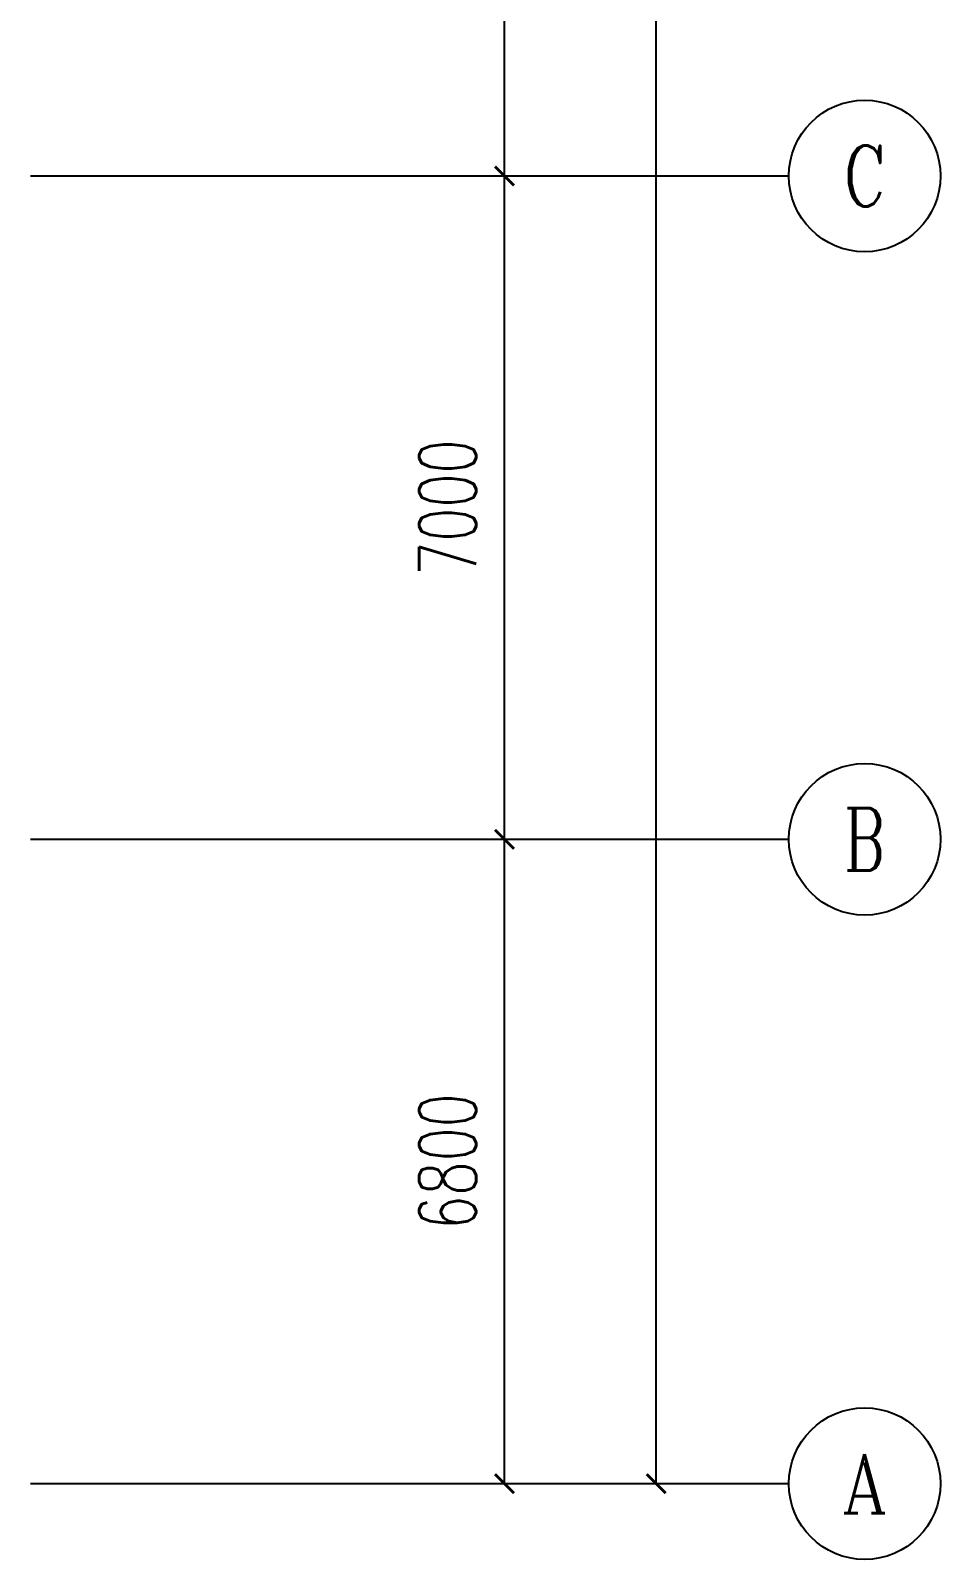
# Model space of a CAD drawing. Extents: x -417156 to 1571408, y 205758 to 1045562.
# Drawn here: x 1542832 to 1552432, y 772670 to 788804 of the extents above; entities that cross this region are included whole.
import ezdxf
from ezdxf.enums import TextEntityAlignment as Align

# ---------------------------------------------------------------- set-up
doc = ezdxf.new("R2010")
doc.units = 0
doc.header["$LTSCALE"] = 1000
doc.header["$MEASUREMENT"] = 0
doc.layers.get('0').update_dxf_attribs({"linetype": 'CONTINUOUS'})
doc.layers.get('DEFPOINTS').update_dxf_attribs({"linetype": 'CONTINUOUS'})
doc.layers.add('AXIS', color=3, linetype='CONTINUOUS')
doc.layers.add('AXIS_TEXT', color=7, linetype='CONTINUOUS')
doc.styles.add('_TCH_AXIS', font='COMPLEX', dxfattribs={"bigfont": 'GBCBIG'})
doc.styles.add('COMPLEX', font='COMPLEX')
doc.styles.add('DIM_FONT', font='SIMPLEX', dxfattribs={"width": 0.7, "bigfont": 'GBCBIG'})
doc.dimstyles.new('DIMN200', dxfattribs={"dimscale": 2, "dimtxt": 300, "dimasz": 100, "dimexe": 250, "dimexo": 300, "dimgap": 150, "dimtad": 1, "dimdec": 0, "dimzin": 0, "dimtxsty": 'DIM_FONT', "dimblk": 'ARCHTICK', "dimcen": 0.09, "dimclrt": 7, "dimazin": 3, "dimtfac": 1, "dimtdec": 0, "dimtix": 1, "dimtmove": 0, "dimatfit": 3, "dimtolj": 1, "dimtzin": 0})

# ---------------------------------------------------------------- blocks, each defined once
blk = doc.blocks.new('_AXISO')
blk.add_circle((0, 0), 0.5)
at = {"layer": 'AXIS_TEXT', "style": 'COMPLEX', "width": 1.041667}
blk.add_attdef('A', text='', height=0.56, dxfattribs=at).set_placement((-0.25, -0.28), (0.25, -0.28), align=Align.FIT)
blk = doc.blocks.new('_ARCHTICK')
at = {"color": 0, "linetype": 'BYBLOCK', "const_width": 0.15}
blk.add_lwpolyline([(-0.5, -0.5), (0.5, 0.5)], dxfattribs=at)
blk = doc.blocks.new('*D138')
at = {"layer": 'AXIS', "color": 0}
for p, q in [((355905, -202892), (362405, -202892)), ((361905, -272492), (361905, -202892)), ((355905, -272492), (362405, -272492))]:
    blk.add_line(p, q, dxfattribs=at)
at = {"layer": 'DEFPOINTS', "color": 0}
for p in [(355305, -202892), (361905, -202892), (355305, -272492)]:
    blk.add_point(p, dxfattribs=at)
at = {"layer": 'AXIS', "color": 0, "xscale": 200, "yscale": 200, "zscale": 200}
for p, rotation in [((361905, -202892), 90), ((361905, -272492), 270)]:
    blk.add_blockref('_ARCHTICK', p, dxfattribs=dict(at, rotation=rotation))
at = {"layer": 'AXIS', "color": 7, "insert": (361305, -237692), "char_height": 600, "attachment_point": 5, "rotation": 90, "style": 'DIM_FONT'}
blk.add_mtext('\\A1;69600', dxfattribs=at)
blk = doc.blocks.new('*D139')
at = {"layer": 'AXIS', "color": 0}
for p, q in [((355905, -265692), (360805, -265692)), ((360305, -272492), (360305, -265692)), ((355905, -272492), (360805, -272492))]:
    blk.add_line(p, q, dxfattribs=at)
at = {"layer": 'DEFPOINTS', "color": 0}
for p in [(355305, -265692), (360305, -265692), (355305, -272492)]:
    blk.add_point(p, dxfattribs=at)
at = {"layer": 'AXIS', "color": 0, "xscale": 200, "yscale": 200, "zscale": 200}
for p, rotation in [((360305, -265692), 90), ((360305, -272492), 270)]:
    blk.add_blockref('_ARCHTICK', p, dxfattribs=dict(at, rotation=rotation))
at = {"layer": 'AXIS', "color": 7, "insert": (359705, -269092), "char_height": 600, "attachment_point": 5, "rotation": 90, "style": 'DIM_FONT'}
blk.add_mtext('\\A1;6800', dxfattribs=at)
blk = doc.blocks.new('*D140')
at = {"layer": 'AXIS', "color": 0}
for p, q in [((355905, -258692), (360805, -258692)), ((360305, -265692), (360305, -258692)), ((355905, -265692), (360805, -265692))]:
    blk.add_line(p, q, dxfattribs=at)
at = {"layer": 'DEFPOINTS', "color": 0}
for p in [(355305, -258692), (360305, -258692), (355305, -265692)]:
    blk.add_point(p, dxfattribs=at)
at = {"layer": 'AXIS', "color": 0, "xscale": 200, "yscale": 200, "zscale": 200}
for p, rotation in [((360305, -258692), 90), ((360305, -265692), 270)]:
    blk.add_blockref('_ARCHTICK', p, dxfattribs=dict(at, rotation=rotation))
at = {"layer": 'AXIS', "color": 7, "insert": (359705, -262192), "char_height": 600, "attachment_point": 5, "rotation": 90, "style": 'DIM_FONT'}
blk.add_mtext('\\A1;7000', dxfattribs=at)
blk = doc.blocks.new('*D141')
at = {"layer": 'AXIS', "color": 0}
for p, q in [((355905, -251692), (360805, -251692)), ((360305, -258692), (360305, -251692)), ((355905, -258692), (360805, -258692))]:
    blk.add_line(p, q, dxfattribs=at)
at = {"layer": 'DEFPOINTS', "color": 0}
for p in [(355305, -251692), (360305, -251692), (355305, -258692)]:
    blk.add_point(p, dxfattribs=at)
at = {"layer": 'AXIS', "color": 0, "xscale": 200, "yscale": 200, "zscale": 200}
for p, rotation in [((360305, -251692), 90), ((360305, -258692), 270)]:
    blk.add_blockref('_ARCHTICK', p, dxfattribs=dict(at, rotation=rotation))
at = {"layer": 'AXIS', "color": 7, "insert": (359705, -255192), "char_height": 600, "attachment_point": 5, "rotation": 90, "style": 'DIM_FONT'}
blk.add_mtext('\\A1;7000', dxfattribs=at)
blk = doc.blocks.new('F23222')
at = {"layer": 'AXIS', "color": 8}
for p, q in [((355304.8, -258692.1), (363304.8, -258692.1)), ((355304.8, -265692.1), (363304.8, -265692.1)), ((355304.8, -272492.1), (363304.8, -272492.1))]:
    blk.add_line(p, q, dxfattribs=at)
ref = blk.add_blockref('_AXISO', (364104.8, -258692.1), dxfattribs=dict(at, xscale=1600, yscale=1600, zscale=1600))
ref.add_attrib('A', 'C', dxfattribs={"layer": 'AXIS_TEXT', "color": 8, "height": 641, "style": '_TCH_AXIS'}).set_placement((363875.9, -259012.6), (364333.7, -259012.6), align=Align.FIT)
ref = blk.add_blockref('_AXISO', (364104.8, -265692.1), dxfattribs=dict(at, xscale=1600, yscale=1600, zscale=1600))
ref.add_attrib('A', 'B', dxfattribs={"layer": 'AXIS_TEXT', "color": 8, "height": 657.6, "style": '_TCH_AXIS', "width": 0.823529}).set_placement((363885.6, -266020.9), (364324, -266020.9), align=Align.FIT)
ref = blk.add_blockref('_AXISO', (364104.8, -272492.1), dxfattribs=dict(at, xscale=1600, yscale=1600, zscale=1600))
ref.add_attrib('A', 'A', dxfattribs={"layer": 'AXIS_TEXT', "color": 8, "height": 625, "style": '_TCH_AXIS', "width": 0.888889}).set_placement((363866.7, -272804.6), (364342.9, -272804.6), align=Align.FIT)
for p1, p2, distance, picture, middle in [((355304.8, -272492.1), (355304.8, -202892.1), -6600, '*D138', (361304.8, -237692.1)), ((355304.8, -258692.1), (355304.8, -251692.1), -5000, '*D141', (359704.8, -255192.1)), ((355304.8, -265692.1), (355304.8, -258692.1), -5000, '*D140', (359704.8, -262192.1)), ((355304.8, -272492.1), (355304.8, -265692.1), -5000, '*D139', (359704.8, -269092.1))]:
    dim = blk.add_aligned_dim(p1=p1, p2=p2, distance=distance, dimstyle='DIMN200', dxfattribs=at)
    dim.commit()
    dim.dimension.update_dxf_attribs({"geometry": picture, "text_midpoint": middle})

msp = doc.modelspace()

# ---------------------------------------------------------------- block references
msp.add_blockref('F23222', (1187527, 1045962))

doc.saveas('drawing.dxf')
